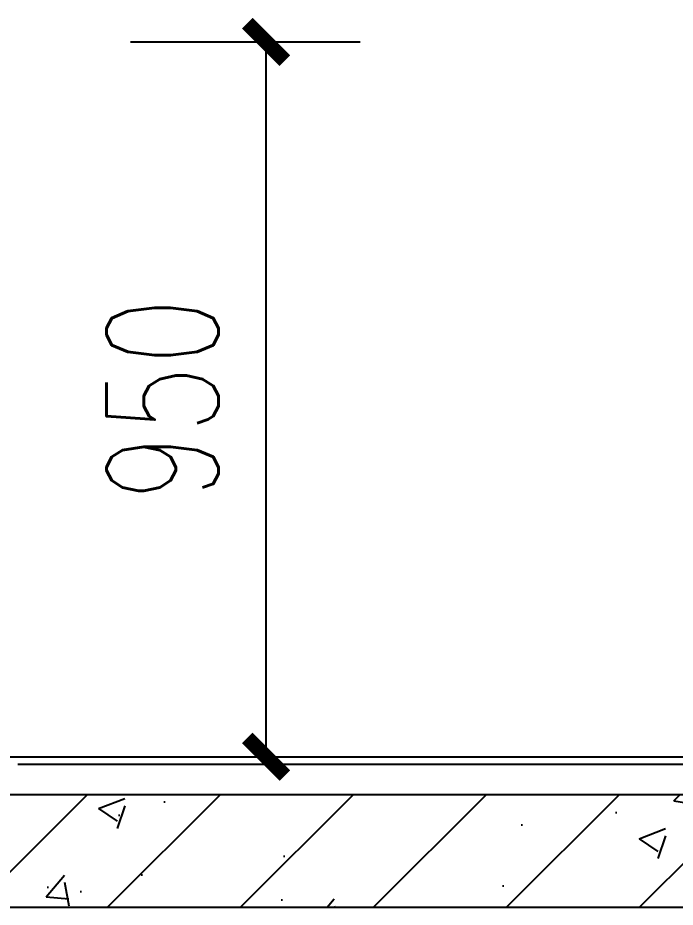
# Model space of a CAD drawing. Header units: millimetres. Extents: x 12351878 to 12381578, y 696206 to 738256.
# Drawn here: x 12367534 to 12368408, y 724434 to 725616 of the extents above; entities that cross this region are included whole.
import ezdxf

# ---------------------------------------------------------------- set-up
doc = ezdxf.new("R2010")
doc.units = ezdxf.units.MM
doc.header["$LTSCALE"] = 1000
doc.linetypes.add('DOTE', pattern=[2.4200000000000004, 2, -0.2, 0.02, -0.2])
for name, color, linetype in [('A-ANNO-DIMS', 3, 'Continuous'), ('A-WALL', 5, 'Continuous'), ('A-WALL-PATT', 8, 'Continuous'), ('DOTE', 16, 'DOTE'), ('SURFACE', 6, 'Continuous'), ('SYMBOL', 7, 'Continuous')]:
    doc.layers.add(name, color=color, linetype=linetype)
doc.styles.add('_TCH_DIM_T3', font='SIMPLEX', dxfattribs={"width": 0.7058823529411765, "bigfont": 'GBCBIG'})
doc.dimstyles.new('_TCH_ARCH&&50', dxfattribs={"dimtxt": 148.75, "dimasz": 50, "dimexe": 125, "dimexo": 150, "dimgap": 63.12500000000001, "dimtad": 1, "dimdec": 0, "dimzin": 0, "dimdsep": 46, "dimtxsty": '_TCH_DIM_T3', "dimblk": 'ARCHTICK', "dimcen": 0.09, "dimclrt": 7, "dimazin": 2, "dimtfac": 1, "dimtdec": 0, "dimtix": 1, "dimtmove": 2, "dimatfit": 3, "dimfxl": 0, "dimtolj": 1, "dimtzin": 0, "dimarcsym": 0})

# ---------------------------------------------------------------- blocks, each defined once
blk = doc.blocks.new('gyqs08')
at = {"layer": 'A-WALL-PATT'}
h = blk.add_hatch(dxfattribs=at)
h.set_pattern_fill('钢筋混凝土', color=256, scale=50, style=0)
h.set_pattern_definition([(45, (0, 0), (-88.38834764831843, 88.38834764831844), []), (49.99999999999999, (0, 0), (358.6300913003767, -31.37606749129755), [37.5, -412.5]), (355, (0, 0), (-69.3756668065, 376.0960668500059), [30, -330]), (100.4514, (29.88584, -2.61467), (289.2546908570108, 344.7197710304768), [31.870095, -350.571056]), (46.18420000000002, (0, 100), (533.6205243128222, -82.75950716450905), [56.24999999999999, -618.7499999999999]), (96.6356, (44.4683725, 93.1033465), (467.3313527743517, 487.0589354502209), [47.805144, -525.8565]), (351.1842, (0, 100), (467.3309725668136, 487.0593004626623), [45, -495]), (21, (50, 75), (298.4535260592309, -201.3094453326694), [37.5, -412.5]), (326.0000000000001, (50, 75), (121.6576659607909, 362.5750225234265), [30, -330]), (71.4514, (74.8711165, 58.224197), (420.111314290745, 161.2652483549762), [31.870095, -350.571056]), (37.50000000000001, (0, 0), (6.079927658645334, 166.4469269156558), [0, -326, 0, -335, 0, -331.25]), (7.499999999999999, (0, 0), (131.5347687210743, 197.2058559411801), [0, -191, 0, -318.5, 0, -126.25]), (327.5, (-111.5, 0), (266.9112180862045, -11.27743586718988), [0, -125, 0, -390, 0, -517.5]), (317.5, (-161.5, 0), (291.5930846711931, 50.05249116615887), [0, -162.5, 0, -259, 0, -367.5])])
h.paths.add_polyline_path([(3736.999994784594, 2710.571656933404), (4136.999994784594, 2560.571656933404), (6790.499994784594, 2560.571656933404), (6790.499994784594, 2710.571656933404)])
at = {"layer": 'A-WALL'}
for p, q in [((3736.999994784594, 2710.571656933404), (6790.499994784594, 2710.571656933404)), ((4136.999994784594, 2560.571656933404), (6790.499994784594, 2560.571656933404))]:
    blk.add_line(p, q, dxfattribs=at)
at = {"layer": 'SURFACE', "elevation": 5.176894548983447e-10}
for points in [[(4386.999930586666, 2760.571656933404), (6790.499994784594, 2760.571656933404)], [(4386.999930586666, 2750.571656933404), (6790.499994784594, 2750.571656933404)]]:
    blk.add_lwpolyline(points, dxfattribs=at)
blk = doc.blocks.new('_ArchTick')
at = {"color": 0, "linetype": 'ByBlock', "const_width": 0.4}
blk.add_lwpolyline([(-0.5, -0.5), (0.5, 0.5)], dxfattribs=at)
blk = doc.blocks.new('*D180')
at = {"layer": 'A-ANNO-DIMS', "color": 0, "lineweight": -2, "transparency": 16777216}
for p, q in [((12367684.49877675, 725583.5002225625), (12367989.49884095, 725583.5002225625)), ((12367864.49884095, 724633.5002225625), (12367864.49884095, 725583.5002225625)), ((12367684.49877675, 724633.5002225625), (12367989.49884095, 724633.5002225625))]:
    blk.add_line(p, q, dxfattribs=at)
at = {"layer": 'Defpoints', "color": 0, "transparency": 16777216}
for p in [(12367534.49877675, 725583.5002225625), (12367864.49884095, 725583.5002225625), (12367534.49877675, 724633.5002225625)]:
    blk.add_point(p, dxfattribs=at)
at = {"layer": 'A-ANNO-DIMS', "color": 0, "lineweight": -2, "transparency": 16777216, "xscale": 50, "yscale": 50, "zscale": 50}
for p, rotation in [((12367864.49884095, 725583.5002225625), 90), ((12367864.49884095, 724633.5002225625), 270)]:
    blk.add_blockref('_ArchTick', p, dxfattribs=dict(at, rotation=rotation))
at = {"layer": 'A-ANNO-DIMS', "color": 7, "transparency": 16777216, "insert": (12367726.99884095, 725108.5002225644), "char_height": 148.75, "attachment_point": 5, "rotation": 90, "style": '_TCH_DIM_T3'}
blk.add_mtext('\\A1;950', dxfattribs=at)

msp = doc.modelspace()

# ---------------------------------------------------------------- linework, layer by layer
at = {"layer": 'DOTE'}
msp.add_line((12363539.49884095, 724633.5), (12370883.49884095, 724633.5), dxfattribs=at)

# ---------------------------------------------------------------- block references
at = {"layer": 'SYMBOL'}
msp.add_blockref('gyqs08', (12363147.49884617, 721872.9283430666), dxfattribs=at)

# ---------------------------------------------------------------- dimensions: what is measured, and where the dimension line sits
at = {"layer": 'A-ANNO-DIMS'}
dim = msp.add_aligned_dim(p1=(12367534.49877675, 724633.5002225625), p2=(12367534.49877675, 725583.5002225625), distance=-330.00006419979036, dimstyle='_TCH_ARCH&&50', dxfattribs=at)
dim.commit()
dim.dimension.update_dxf_attribs({"geometry": '*D180', "text_midpoint": (12367726.99884095, 725108.5002225644)})

doc.saveas('drawing.dxf')
